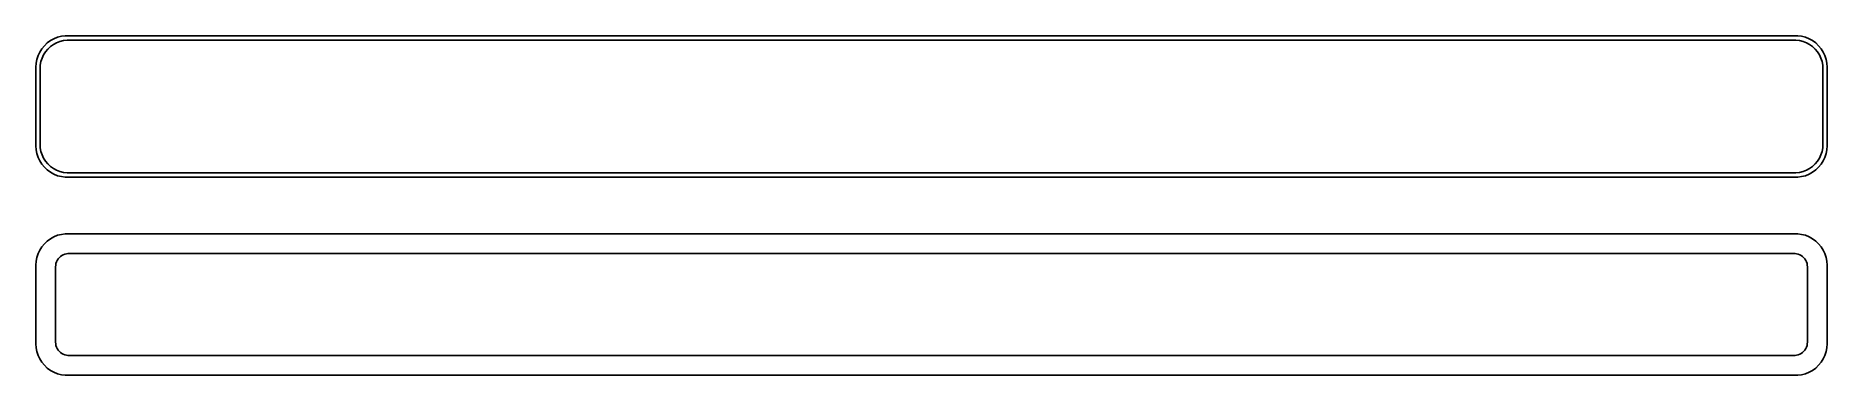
# Model space of a CAD drawing. Header units: metres. Extents: x -142 to 142, y 52 to 106.
import ezdxf

# ---------------------------------------------------------------- set-up
doc = ezdxf.new("R2010")
doc.units = ezdxf.units.M

msp = doc.modelspace()

# ---------------------------------------------------------------- linework, layer by layer
for p, q in [((-139.045, 105.505), (-139.629, 105.274)), ((-138.437, 105.661), (-139.045, 105.505)), ((-137.814, 105.74), (-138.437, 105.661)), ((137.814, 105.74), (-137.814, 105.74)), ((138.437, 105.661), (137.814, 105.74)), ((139.045, 105.505), (138.437, 105.661)), ((139.629, 105.274), (139.045, 105.505)), ((-141.882, 103.159), (-142.149, 102.591)), ((-141.545, 103.689), (-141.882, 103.159)), ((-141.145, 104.173), (-141.545, 103.689)), ((-141.507, 102.185), (-141.262, 102.706)), ((-141.262, 102.706), (-140.954, 103.191)), ((-140.687, 104.603), (-141.145, 104.173)), ((-140.954, 103.191), (-140.588, 103.634)), ((-140.179, 104.972), (-140.687, 104.603)), ((-140.588, 103.634), (-140.168, 104.028)), ((-139.629, 105.274), (-140.179, 104.972)), ((-140.168, 104.028), (-139.703, 104.366)), ((-139.703, 104.366), (-139.199, 104.643)), ((-139.199, 104.643), (-138.665, 104.854)), ((-138.665, 104.854), (-138.108, 104.997)), ((-138.108, 104.997), (-137.537, 105.069)), ((-137.537, 105.069), (137.537, 105.069)), ((137.537, 105.069), (138.108, 104.997)), ((138.108, 104.997), (138.665, 104.854)), ((138.665, 104.854), (139.199, 104.643)), ((139.199, 104.643), (139.703, 104.366)), ((140.179, 104.972), (139.629, 105.274)), ((139.703, 104.366), (140.168, 104.028)), ((140.168, 104.028), (140.588, 103.634)), ((140.687, 104.603), (140.179, 104.972)), ((140.588, 103.634), (140.954, 103.191)), ((141.145, 104.173), (140.687, 104.603)), ((140.954, 103.191), (141.262, 102.706)), ((141.545, 103.689), (141.145, 104.173)), ((141.262, 102.706), (141.507, 102.185)), ((141.882, 103.159), (141.545, 103.689)), ((142.149, 102.591), (141.882, 103.159)), ((-142.461, 101.377), (-142.5, 100.75)), ((-142.5, 100.75), (-142.5, 88.25)), ((-142.343, 101.993), (-142.461, 101.377)), ((-142.149, 102.591), (-142.343, 101.993)), ((-141.828, 100.5), (-141.792, 101.074)), ((-141.828, 88.5), (-141.828, 100.5)), ((-141.792, 101.074), (-141.685, 101.639)), ((-141.685, 101.639), (-141.507, 102.185)), ((141.507, 102.185), (141.685, 101.639)), ((141.685, 101.639), (141.792, 101.074)), ((141.792, 101.074), (141.828, 100.5)), ((141.828, 100.5), (141.828, 88.5)), ((142.343, 101.993), (142.149, 102.591)), ((142.461, 101.377), (142.343, 101.993)), ((142.5, 100.75), (142.461, 101.377)), ((142.5, 88.25), (142.5, 100.75)), ((-141.792, 87.9262), (-141.828, 88.5)), ((141.828, 88.5), (141.792, 87.9262)), ((-142.5, 88.25), (-142.461, 87.6233)), ((-142.461, 87.6233), (-142.343, 87.0066)), ((-142.343, 87.0066), (-142.149, 86.4094)), ((-142.149, 86.4094), (-141.882, 85.8412)), ((-141.882, 85.8412), (-141.545, 85.3111)), ((-141.685, 87.3614), (-141.792, 87.9262)), ((-141.507, 86.8146), (-141.685, 87.3614)), ((-141.262, 86.2943), (-141.507, 86.8146)), ((-140.954, 85.8089), (-141.262, 86.2943)), ((-140.588, 85.3658), (-140.954, 85.8089)), ((140.954, 85.8089), (140.588, 85.3658)), ((141.262, 86.2943), (140.954, 85.8089)), ((141.507, 86.8146), (141.262, 86.2943)), ((141.685, 87.3614), (141.507, 86.8146)), ((141.545, 85.3111), (141.882, 85.8412)), ((141.792, 87.9262), (141.685, 87.3614)), ((141.882, 85.8412), (142.149, 86.4094)), ((142.149, 86.4094), (142.343, 87.0066)), ((142.343, 87.0066), (142.461, 87.6233)), ((142.461, 87.6233), (142.5, 88.25)), ((-141.545, 85.3111), (-141.145, 84.8273)), ((-141.145, 84.8273), (-140.687, 84.3974)), ((-140.687, 84.3974), (-140.179, 84.0284)), ((-140.168, 84.9723), (-140.588, 85.3658)), ((-140.179, 84.0284), (-139.629, 83.7259)), ((-139.703, 84.6343), (-140.168, 84.9723)), ((-139.199, 84.3573), (-139.703, 84.6343)), ((-139.629, 83.7259), (-139.045, 83.4947)), ((-138.665, 84.1456), (-139.199, 84.3573)), ((-139.045, 83.4947), (-138.437, 83.3386)), ((-138.108, 84.0027), (-138.665, 84.1456)), ((-138.437, 83.3386), (-137.814, 83.2599)), ((-137.537, 83.9306), (-138.108, 84.0027)), ((-137.814, 83.2599), (137.814, 83.2599)), ((137.537, 83.9306), (-137.537, 83.9306)), ((138.108, 84.0027), (137.537, 83.9306)), ((137.814, 83.2599), (138.437, 83.3386)), ((138.665, 84.1456), (138.108, 84.0027)), ((138.437, 83.3386), (139.045, 83.4947)), ((139.199, 84.3573), (138.665, 84.1456)), ((139.045, 83.4947), (139.629, 83.7259)), ((139.703, 84.6343), (139.199, 84.3573)), ((139.629, 83.7259), (140.179, 84.0284)), ((140.168, 84.9723), (139.703, 84.6343)), ((140.588, 85.3658), (140.168, 84.9723)), ((140.179, 84.0284), (140.687, 84.3974)), ((140.687, 84.3974), (141.145, 84.8273)), ((141.145, 84.8273), (141.545, 85.3111)), ((-138.437, 74.1614), (-139.045, 74.0053)), ((-137.814, 74.2401), (-138.437, 74.1614)), ((137.814, 74.2401), (-137.814, 74.2401)), ((138.437, 74.1614), (137.814, 74.2401)), ((139.045, 74.0053), (138.437, 74.1614)), ((-141.882, 71.6588), (-142.149, 71.0906)), ((-141.545, 72.1889), (-141.882, 71.6588)), ((-141.145, 72.6727), (-141.545, 72.1889)), ((-140.687, 73.1026), (-141.145, 72.6727)), ((-140.179, 73.4716), (-140.687, 73.1026)), ((-139.629, 73.7741), (-140.179, 73.4716)), ((-139.045, 74.0053), (-139.629, 73.7741)), ((139.629, 73.7741), (139.045, 74.0053)), ((140.179, 73.4716), (139.629, 73.7741)), ((140.687, 73.1026), (140.179, 73.4716)), ((141.145, 72.6727), (140.687, 73.1026)), ((141.545, 72.1889), (141.145, 72.6727)), ((141.882, 71.6588), (141.545, 72.1889)), ((142.149, 71.0906), (141.882, 71.6588)), ((-142.461, 69.8767), (-142.5, 69.25)), ((-142.5, 69.25), (-142.5, 56.75)), ((-142.343, 70.4934), (-142.461, 69.8767)), ((-142.149, 71.0906), (-142.343, 70.4934)), ((-139.36, 69), (-139.343, 69.2644)), ((-139.36, 57), (-139.36, 69)), ((-139.343, 69.2644), (-139.293, 69.5246)), ((-139.293, 69.5246), (-139.211, 69.7766)), ((-139.211, 69.7766), (-139.099, 70.0163)), ((-139.099, 70.0163), (-138.957, 70.24)), ((-138.957, 70.24), (-138.788, 70.4441)), ((-138.788, 70.4441), (-138.595, 70.6255)), ((-138.595, 70.6255), (-138.38, 70.7812)), ((-138.38, 70.7812), (-138.148, 70.9088)), ((-138.148, 70.9088), (-137.902, 71.0064)), ((-137.902, 71.0064), (-137.645, 71.0723)), ((-137.645, 71.0723), (-137.382, 71.1055)), ((-137.382, 71.1055), (137.382, 71.1055)), ((137.382, 71.1055), (137.645, 71.0723)), ((137.645, 71.0723), (137.902, 71.0064)), ((137.902, 71.0064), (138.148, 70.9088)), ((138.148, 70.9088), (138.38, 70.7812)), ((138.38, 70.7812), (138.595, 70.6255)), ((138.595, 70.6255), (138.788, 70.4441)), ((138.788, 70.4441), (138.957, 70.24)), ((138.957, 70.24), (139.099, 70.0163)), ((139.099, 70.0163), (139.211, 69.7766)), ((139.211, 69.7766), (139.293, 69.5246)), ((139.293, 69.5246), (139.343, 69.2644)), ((139.343, 69.2644), (139.36, 69)), ((139.36, 69), (139.36, 57)), ((142.343, 70.4934), (142.149, 71.0906)), ((142.461, 69.8767), (142.343, 70.4934)), ((142.5, 69.25), (142.461, 69.8767)), ((142.5, 56.75), (142.5, 69.25)), ((-139.343, 56.7356), (-139.36, 57)), ((139.36, 57), (139.343, 56.7356)), ((-142.5, 56.75), (-142.461, 56.1233)), ((-142.461, 56.1233), (-142.343, 55.5066)), ((-142.343, 55.5066), (-142.149, 54.9094)), ((-142.149, 54.9094), (-141.882, 54.3412)), ((-141.882, 54.3412), (-141.545, 53.8111)), ((-139.293, 56.4754), (-139.343, 56.7356)), ((-139.211, 56.2234), (-139.293, 56.4754)), ((-139.099, 55.9837), (-139.211, 56.2234)), ((-138.957, 55.76), (-139.099, 55.9837)), ((-138.788, 55.5559), (-138.957, 55.76)), ((-138.595, 55.3745), (-138.788, 55.5559)), ((-138.38, 55.2188), (-138.595, 55.3745)), ((-138.148, 55.0912), (-138.38, 55.2188)), ((-137.902, 54.9936), (-138.148, 55.0912)), ((-137.645, 54.9277), (-137.902, 54.9936)), ((-137.382, 54.8945), (-137.645, 54.9277)), ((137.382, 54.8945), (-137.382, 54.8945)), ((137.645, 54.9277), (137.382, 54.8945)), ((137.902, 54.9936), (137.645, 54.9277)), ((138.148, 55.0912), (137.902, 54.9936)), ((138.38, 55.2188), (138.148, 55.0912)), ((138.595, 55.3745), (138.38, 55.2188)), ((138.788, 55.5559), (138.595, 55.3745)), ((138.957, 55.76), (138.788, 55.5559)), ((139.099, 55.9837), (138.957, 55.76)), ((139.211, 56.2234), (139.099, 55.9837)), ((139.293, 56.4754), (139.211, 56.2234)), ((139.343, 56.7356), (139.293, 56.4754)), ((141.545, 53.8111), (141.882, 54.3412)), ((141.882, 54.3412), (142.149, 54.9094)), ((142.149, 54.9094), (142.343, 55.5066)), ((142.343, 55.5066), (142.461, 56.1233)), ((142.461, 56.1233), (142.5, 56.75)), ((-141.545, 53.8111), (-141.145, 53.3273)), ((-141.145, 53.3273), (-140.687, 52.8974)), ((-140.687, 52.8974), (-140.179, 52.5284)), ((-140.179, 52.5284), (-139.629, 52.2259)), ((-139.629, 52.2259), (-139.045, 51.9947)), ((-139.045, 51.9947), (-138.437, 51.8386)), ((-138.437, 51.8386), (-137.814, 51.7599)), ((-137.814, 51.7599), (137.814, 51.7599)), ((137.814, 51.7599), (138.437, 51.8386)), ((138.437, 51.8386), (139.045, 51.9947)), ((139.045, 51.9947), (139.629, 52.2259)), ((139.629, 52.2259), (140.179, 52.5284)), ((140.179, 52.5284), (140.687, 52.8974)), ((140.687, 52.8974), (141.145, 53.3273)), ((141.145, 53.3273), (141.545, 53.8111))]:
    msp.add_line(p, q)

doc.saveas('drawing.dxf')
